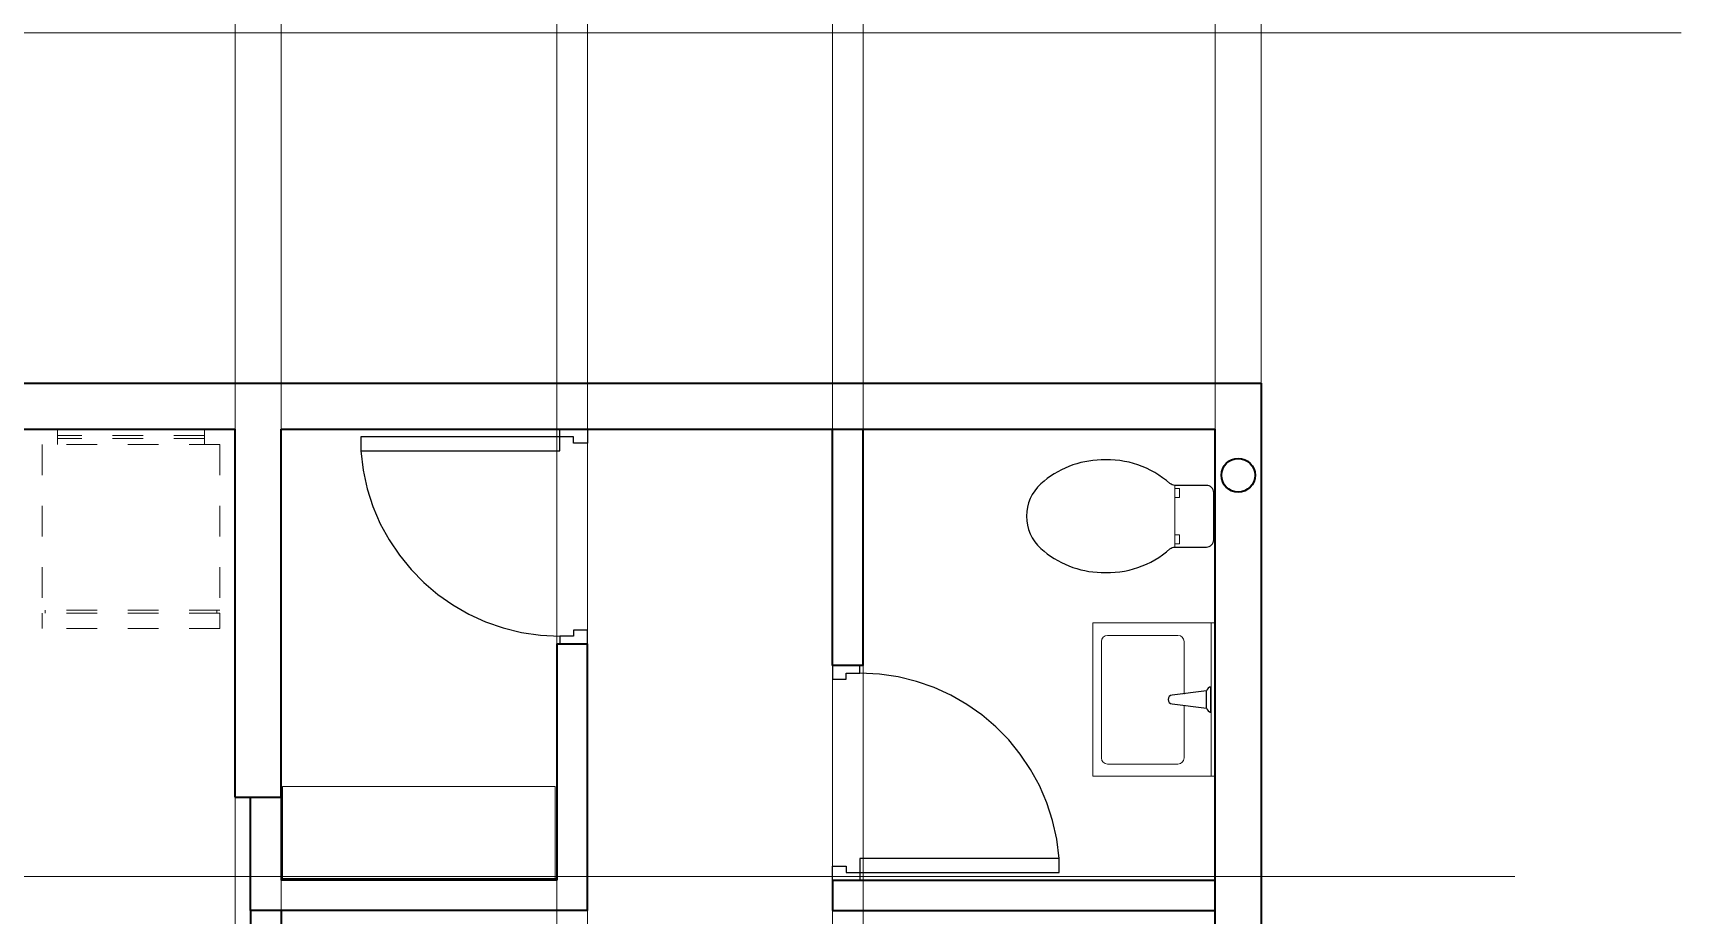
# Model space of a CAD drawing. Header units: metres. Extents: x -56 to -36, y -677 to -309.
# Drawn here: x -41 to -35.62, y -315.06 to -312.18 of the extents above; entities that cross this region are included whole.
import ezdxf

# ---------------------------------------------------------------- set-up
doc = ezdxf.new("R2010")
doc.units = ezdxf.units.M
doc.header["$LTSCALE"] = 5
doc.header["$MEASUREMENT"] = 0
doc.linetypes.add('HIDDEN', pattern=[0.375, 0.25, -0.125])
doc.layers.add('A-ANNO-NPLT', color=210, linetype='Continuous', lineweight=18, plot=False)
for name, color, linetype, lineweight in [('A-DOOR-FULL', 7, 'Continuous', 25), ('A-FLOR-LEVL', 7, 'Continuous', 35), ('A-FURN', 7, 'Continuous', 18), ('A-WALL-FULL', 7, 'Continuous', 35), ('A-WALL-FULL-EXTR', 7, 'Continuous', 35), ('A-WALL-FULL-INTR', 7, 'Continuous', 35)]:
    doc.layers.add(name, color=color, linetype=linetype, lineweight=lineweight)

# ---------------------------------------------------------------- blocks, each defined once
blk = doc.blocks.new('DOOR-65')
for points in [[(-0.07, 0.74), (-0.07, 0.09), (-0.025, 0.09), (-0.025, 0.74), (-0.07, 0.74)], [(-0.675, 0.09), (-0.7, 0.09), (-0.7, 0), (-0.655, 0), (-0.655, 0.045), (-0.675, 0.045), (-0.675, 0.09)], [(-0.025, 0.09), (0, 0.09), (0, 0), (-0.045, 0), (-0.045, 0.045), (-0.025, 0.045), (-0.025, 0.09)]]:
    blk.add_lwpolyline(points)
at = {"linetype": 'HIDDEN'}
blk.add_arc((-0.0221, 0.0889), 0.6529, 94.2076, 179.8995, dxfattribs=at)

msp = doc.modelspace()

# ---------------------------------------------------------------- linework, layer by layer
for p, q in [((-37.1714, -314.3284), (-37.2835, -314.3424)), ((-37.1714, -314.3844), (-37.1714, -314.3284)), ((-37.1574, -314.3984), (-37.1574, -314.3144)), ((-37.2835, -314.3704), (-37.1714, -314.3844))]:
    msp.add_line(p, q)
msp.add_lwpolyline([(-37.172, -313.8587, 0.414214), (-37.1483, -313.835), (-37.1483, -313.8291), (-37.1483, -313.687), (-37.1483, -313.6811, 0.414214), (-37.172, -313.6574), (-37.2753, -313.6574, -0.182714), (-37.291, -313.6515, 0.19878), (-37.5154, -313.5745, 0.181234), (-37.7127, -313.6527, 0.443404), (-37.7127, -313.8634, 0.181234), (-37.5154, -313.9416, 0.19878), (-37.291, -313.8646, -0.182714), (-37.2753, -313.8587)], format="xyb", close=True)
for centre, radius, start, end in [((-37.2835, -314.3564), 0.014, 90, 270), ((-37.1517, -314.3341), 0.0205, 106.1502, 163.8498), ((-37.1517, -314.3787), 0.0205, 196.1502, 253.8498)]:
    msp.add_arc(centre, radius, start, end)
at = {"layer": 'A-ANNO-NPLT'}
msp.add_line((-56.0364, -314.9335), (-36.1652, -314.9335), dxfattribs=at)
at = {"layer": 'A-FLOR-LEVL'}
for p, q in [((-40.1933, -313.3245), (-36.9933, -313.3245)), ((-40.1933, -313.4745), (-37.1433, -313.4745))]:
    msp.add_line(p, q, dxfattribs=at)
msp.add_circle((-37.0683, -313.6245), 0.055, dxfattribs=at)
at = {"layer": 'A-FURN'}
for p, q in [((-44.9734, -312.1814), (-35.6225, -312.1814)), ((-37.1433, -313.4745), (-37.1433, -313.4945)), ((-37.1433, -313.4945), (-37.1433, -313.5245)), ((-37.2753, -313.6574), (-37.2753, -313.8587)), ((-37.2753, -313.6674), (-37.2603, -313.6674)), ((-37.2753, -313.6674), (-37.2753, -313.6974)), ((-37.2603, -313.6674), (-37.2603, -313.6974)), ((-37.2753, -313.6974), (-37.2603, -313.6974)), ((-37.2753, -313.8187), (-37.2603, -313.8187)), ((-37.2753, -313.8487), (-37.2603, -313.8487)), ((-37.2603, -313.8187), (-37.2603, -313.8487)), ((-37.1433, -314.1063), (-37.5433, -314.1063)), ((-37.5433, -314.1063), (-37.5433, -314.6063)), ((-37.1565, -314.1062), (-37.1565, -314.6062)), ((-37.515, -314.167), (-37.515, -314.547)), ((-37.265, -314.147), (-37.495, -314.147)), ((-37.245, -314.3389), (-37.245, -314.167)), ((-37.245, -314.547), (-37.245, -314.3752)), ((-37.5433, -314.6063), (-37.1433, -314.6063)), ((-37.495, -314.567), (-37.265, -314.567))]:
    msp.add_line(p, q, dxfattribs=at)
at = {"layer": 'A-FURN', "linetype": 'HIDDEN', "ltscale": 0.001}
for p, q in [((-40.4433, -313.4745), (-40.9233, -313.4745)), ((-40.9233, -313.4745), (-40.9233, -313.5245)), ((-40.4433, -313.4745), (-40.4433, -313.5245)), ((-40.9733, -313.5245), (-40.9733, -314.0645)), ((-40.3933, -313.5245), (-40.9733, -313.5245)), ((-40.4433, -313.4945), (-40.9233, -313.4945)), ((-40.4433, -313.5045), (-40.9233, -313.5045)), ((-40.3933, -313.5245), (-40.3933, -314.0645)), ((-40.3933, -314.0645), (-40.9733, -314.0645)), ((-40.9633, -314.0645), (-40.9633, -314.0745)), ((-40.4033, -314.0645), (-40.4033, -314.0745)), ((-40.3933, -314.0745), (-40.9733, -314.0745)), ((-40.9733, -314.0745), (-40.9733, -314.1245)), ((-40.3933, -314.1245), (-40.9733, -314.1245)), ((-40.3933, -314.0745), (-40.3933, -314.1245))]:
    msp.add_line(p, q, dxfattribs=at)
at = {"layer": 'A-FURN'}
for p in [(-40.3433, -313.4745), (-40.1933, -313.4745), (-39.2933, -314.1745), (-39.1933, -314.1295), (-38.3933, -313.4745), (-38.2933, -313.4745), (-37.1433, -313.4745), (-36.9933, -313.3245)]:
    msp.add_xline(p, (0, 1), dxfattribs=at)
msp.add_lwpolyline([(-39.2933, -314.9402), (-39.2983, -314.9402), (-39.2983, -314.6402), (-40.1883, -314.6402), (-40.1883, -314.9402), (-39.2983, -314.9402)], dxfattribs=at)
for centre, start, end in [((-37.495, -314.167), 90, 180), ((-37.265, -314.167), 0, 90), ((-37.495, -314.547), 180, 270), ((-37.265, -314.547), 270, 0)]:
    msp.add_arc(centre, 0.02, start, end, dxfattribs=at)
at = {"layer": 'A-WALL-FULL'}
for p, q in [((-36.9933, -313.3245), (-36.9933, -319.3245)), ((-40.1933, -313.4745), (-39.1933, -313.4745)), ((-38.3933, -314.2452), (-38.3933, -313.4745)), ((-38.2933, -314.2452), (-38.2933, -313.4745)), ((-39.2933, -314.9452), (-40.1933, -314.9452)), ((-38.3933, -314.9452), (-38.3933, -315.0452)), ((-39.1933, -315.0452), (-40.2933, -315.0452)), ((-38.3933, -315.0452), (-37.1433, -315.0452))]:
    msp.add_line(p, q, dxfattribs=at)
at = {"layer": 'A-WALL-FULL-EXTR'}
for p, q in [((-41.1433, -313.3245), (-40.3433, -313.3245)), ((-40.3433, -313.3245), (-40.1933, -313.3245)), ((-41.1433, -313.4745), (-40.3433, -313.4745)), ((-40.3433, -314.6745), (-40.3433, -313.4745)), ((-40.1933, -314.6745), (-40.1933, -313.4745)), ((-37.1433, -319.2045), (-37.1433, -313.4745)), ((-40.3433, -314.6745), (-40.1933, -314.6745))]:
    msp.add_line(p, q, dxfattribs=at)
at = {"layer": 'A-WALL-FULL-INTR'}
for p, q in [((-39.2933, -314.1745), (-39.1933, -314.1745)), ((-38.2933, -314.2452), (-38.3933, -314.2452)), ((-40.2933, -315.0452), (-40.2933, -314.6745)), ((-40.1933, -314.6745), (-40.1933, -314.9452)), ((-38.3933, -314.9452), (-37.1433, -314.9452)), ((-40.2933, -315.0452), (-40.2933, -316.6334)), ((-40.1933, -315.0452), (-40.1933, -316.6334))]:
    msp.add_line(p, q, dxfattribs=at)
for points in [[(-39.2933, -314.1745), (-39.2933, -314.9452)], [(-39.1933, -315.0452), (-39.1933, -314.1745)]]:
    msp.add_lwpolyline(points, dxfattribs=at)

# ---------------------------------------------------------------- block references
at = {"layer": 'A-DOOR-FULL'}
for p, rotation in [((-39.1933, -313.4745), 90.00000000000001), ((-38.3933, -314.9452), 270)]:
    msp.add_blockref('DOOR-65', p, dxfattribs=dict(at, rotation=rotation))

doc.saveas('drawing.dxf')
